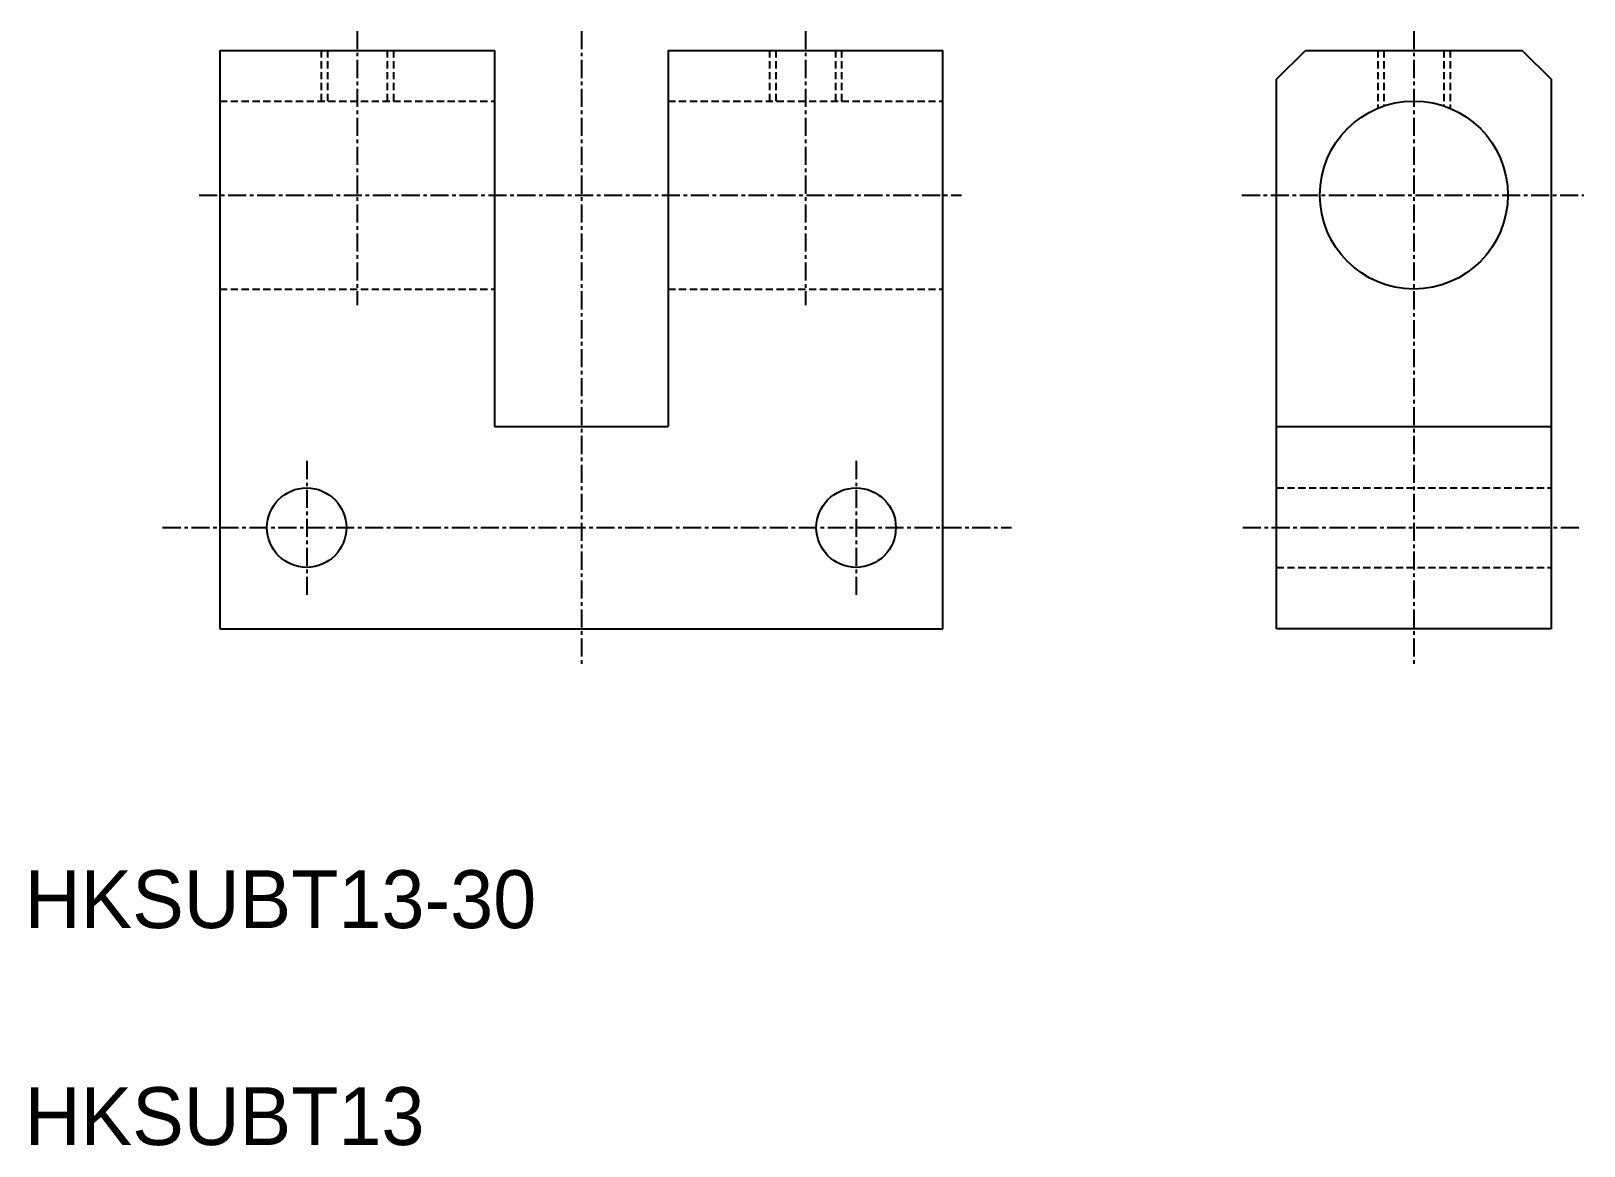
# Model space of a CAD drawing. Extents: x 17 to 124, y 87 to 165.
import ezdxf

# ---------------------------------------------------------------- set-up
doc = ezdxf.new("R2010")
doc.units = 0
doc.linetypes.add('CENTER', pattern=[2, 1.25, -0.25, 0.25, -0.25])
doc.linetypes.add('DASHED', pattern=[0.75, 0.5, -0.25])
doc.layers.get('0').update_dxf_attribs({"linetype": 'CONTINUOUS'})
doc.layers.add('CENTER', color=1, linetype='CENTER')

msp = doc.modelspace()

# ---------------------------------------------------------------- linework, layer by layer
at = {"color": 7, "linetype": 'CONTINUOUS'}
for p, q in [((29.75, 163.25), (29.75, 123.25)), ((29.75, 163.25), (48.75, 163.25)), ((48.75, 163.25), (48.75, 137.25)), ((60.75, 163.25), (60.75, 137.25)), ((60.75, 163.25), (79.75, 163.25)), ((79.75, 123.25), (79.75, 163.25)), ((102.83, 161.25), (104.83, 163.25)), ((104.83, 163.25), (119.83, 163.25)), ((119.83, 163.25), (121.83, 161.25)), ((102.83, 123.25), (102.83, 161.25)), ((121.83, 161.25), (121.83, 123.25)), ((48.75, 137.25), (60.75, 137.25)), ((102.83, 137.25), (121.83, 137.25)), ((29.75, 123.25), (79.75, 123.25)), ((121.83, 123.25), (102.83, 123.25))]:
    msp.add_line(p, q, dxfattribs=at)
at = {"color": 3, "linetype": 'DASHED'}
for p, q in [((36.75, 163.25), (36.75, 159.75)), ((37.19, 163.25), (37.19, 159.75)), ((41.32, 163.25), (41.32, 159.75)), ((41.75, 163.25), (41.75, 159.75)), ((67.75, 163.25), (67.75, 159.75)), ((68.19, 163.25), (68.19, 159.75)), ((72.32, 163.25), (72.32, 159.75)), ((72.75, 163.25), (72.75, 159.75)), ((109.83, 163.25), (109.83, 159.25)), ((110.26, 163.25), (110.26, 159.41)), ((114.4, 163.25), (114.4, 159.41)), ((114.83, 163.25), (114.83, 159.25)), ((29.75, 159.75), (48.75, 159.75)), ((60.75, 159.75), (79.75, 159.75)), ((29.75, 146.75), (48.75, 146.75)), ((60.75, 146.75), (79.75, 146.75)), ((102.83, 133), (121.83, 133)), ((102.83, 127.5), (121.83, 127.5))]:
    msp.add_line(p, q, dxfattribs=at)
at = {"color": 7, "linetype": 'CONTINUOUS'}
for centre, radius in [((112.33, 153.25), 6.5), ((35.75, 130.25), 2.75), ((73.75, 130.25), 2.75)]:
    msp.add_circle(centre, radius, dxfattribs=at)
at = {"layer": 'CENTER', "color": 1, "linetype": 'CENTER'}
for p, q in [((39.25, 164.59), (39.25, 145.64)), ((54.75, 164.59), (54.75, 120.77)), ((70.25, 164.59), (70.25, 145.64)), ((112.33, 164.59), (112.33, 120.77)), ((28.32, 153.25), (81.05, 153.25)), ((100.44, 153.25), (124.09, 153.25)), ((35.75, 134.86), (35.75, 125.38)), ((73.75, 134.86), (73.75, 125.38)), ((25.79, 130.25), (84.51, 130.25)), ((100.49, 130.25), (123.85, 130.25))]:
    msp.add_line(p, q, dxfattribs=at)

# ---------------------------------------------------------------- texts
at = {"color": 7, "linetype": 'CONTINUOUS'}
for s, p in [('HKSUBT13-30', (16.25, 102.56)), ('HKSUBT13', (16.25, 87.56))]:
    msp.add_text(s, height=4, dxfattribs=at).set_placement(p)

doc.saveas('drawing.dxf')
